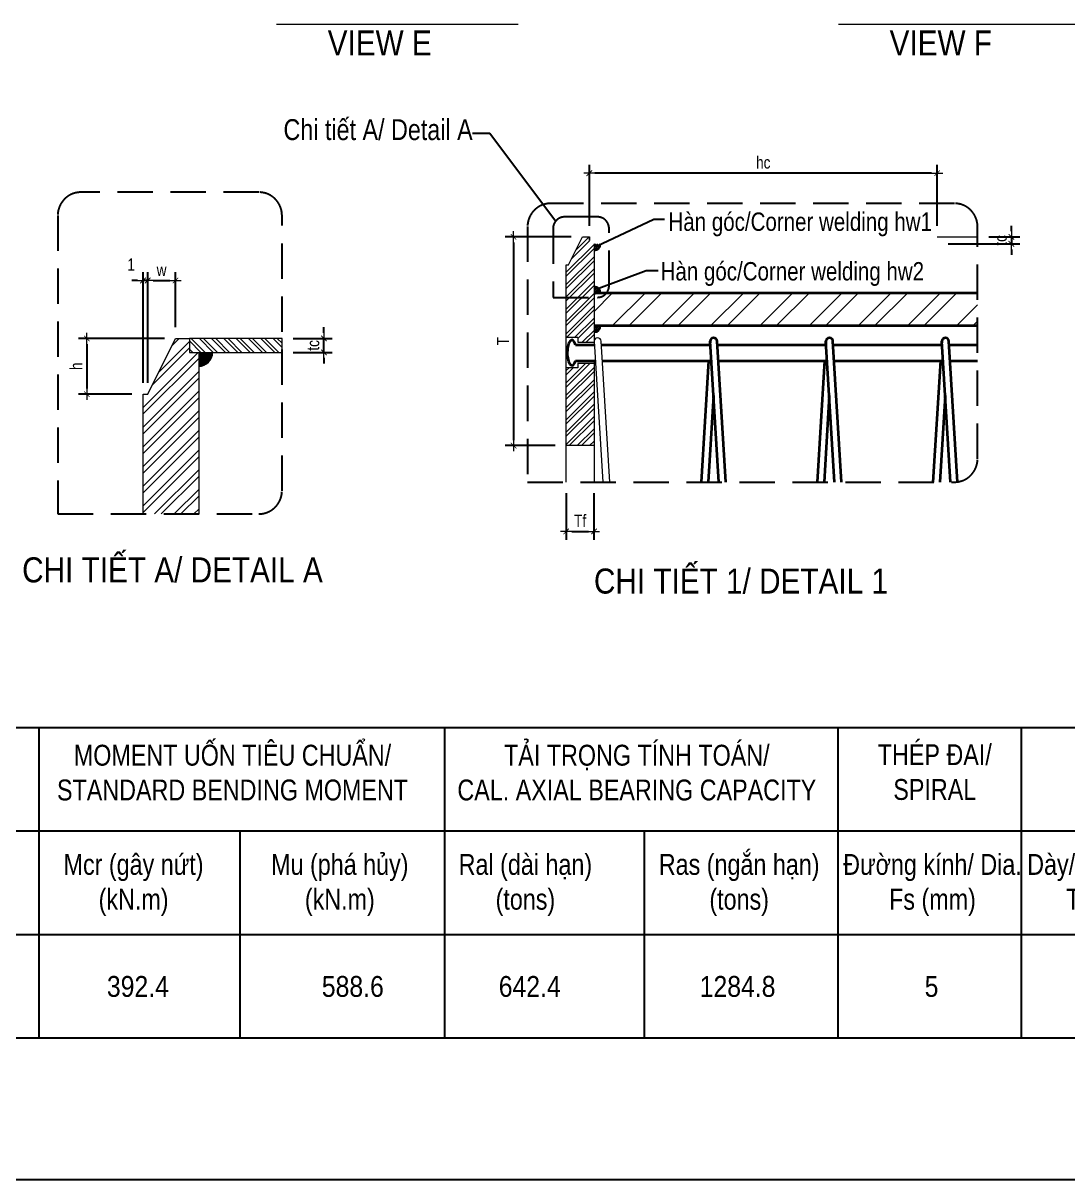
# Model space of a CAD drawing. Header units: millimetres. Extents: x -2123450 to -961021, y -260876 to 649159.
# Drawn here: x -1622988 to -1604211, y -25068 to -4284 of the extents above; entities that cross this region are included whole.
import ezdxf
from ezdxf.enums import TextEntityAlignment as Align

# ---------------------------------------------------------------- set-up
doc = ezdxf.new("R2010")
doc.units = ezdxf.units.MM
doc.header["$LTSCALE"] = 1000
doc.header["$MEASUREMENT"] = 0
doc.header["$PDMODE"] = 66
doc.linetypes.add('HIDDEN2', pattern=[4.7625, 3.175, -1.5875])
doc.layers.get('0').update_dxf_attribs({"linetype": 'CONTINUOUS'})
doc.layers.get('DEFPOINTS').update_dxf_attribs({"linetype": 'CONTINUOUS'})
for name, color, linetype, lineweight in [('4.DIM-F', 1, 'CONTINUOUS', 15), ('NDC_S_CONTINUOUS', 3, 'CONTINUOUS', 20), ('NDC_S_DIM', 1, 'CONTINUOUS', 9), ('NDC_S_HATCH MATERIAL', 8, 'CONTINUOUS', 13), ('NDC_S_REBAR', 4, 'CONTINUOUS', 35), ('NDC_S_VN TEXT', 7, 'CONTINUOUS', 9), ('netmanh', 6, 'CONTINUOUS', 15)]:
    doc.layers.add(name, color=color, linetype=linetype, lineweight=lineweight)
doc.styles.add('NDC_ARIAL', font='arial.ttf', dxfattribs={"width": 0.8})
doc.dimstyles.new('DIM', dxfattribs={"dimtxt": 0.03, "dimasz": 0.035, "dimexe": 0.03, "dimexo": 0.03, "dimgap": 0.005, "dimtad": 1, "dimdec": 0, "dimlfac": 10000, "dimzin": 0, "dimdsep": 46, "dimtxsty": 'NDC_ARIAL', "dimblk": 'DOTSMALL', "dimcen": 0.05, "dimclrd": 1, "dimclre": 1, "dimadec": 0, "dimazin": 0, "dimtfac": 1, "dimtdec": 0, "dimtofl": 0, "dimtmove": 0, "dimatfit": 3, "dimfxl": 0.03, "dimtolj": 1, "dimtzin": 0, "dimarcsym": 0})
doc.dimstyles.new('NDC_1-100', dxfattribs={"dimscale": 100, "dimtxt": 2.2, "dimasz": 1, "dimexe": 1.5, "dimexo": 2, "dimgap": 0.8, "dimtad": 1, "dimdec": 0, "dimdsep": 46, "dimtxsty": 'NDC_ARIAL', "dimblk": 'DIMMARK', "dimcen": 49999.938995, "dimdle": 1.5, "dimclrd": 1, "dimclre": 1, "dimclrt": 3, "dimadec": 0, "dimazin": 0, "dimtfac": 1, "dimtdec": 0, "dimtix": 1, "dimtmove": 2, "dimatfit": 3, "dimfxl": 1, "dimarcsym": 0})

# ---------------------------------------------------------------- blocks, each defined once
blk = doc.blocks.new('DIMMARK')
at = {"layer": 'NDC_S_DIM', "color": 1}
blk.add_line((-1.5, 0), (1, 0), dxfattribs=at)
at = {"layer": 'NDC_S_DIM', "color": 2, "const_width": 0.15}
blk.add_lwpolyline([(-0.5, -0.5), (0.5, 0.5)], dxfattribs=at)
blk = doc.blocks.new('*D472')
at = {"layer": 'DEFPOINTS', "color": 0, "transparency": 16777216}
for p in [(-1618335, -9950), (-1617582, -9950), (-1618335, -10200)]:
    blk.add_point(p, dxfattribs=at)
at = {"layer": 'NDC_S_DIM', "color": 1, "lineweight": -2, "transparency": 16777216}
for p, q in [((-1617582, -9850), (-1617582, -9750)), ((-1618135, -9950), (-1617432, -9950)), ((-1617582, -10200), (-1617582, -9950)), ((-1618135, -10200), (-1617432, -10200)), ((-1617582, -10300), (-1617582, -10400))]:
    blk.add_line(p, q, dxfattribs=at)
at = {"layer": 'NDC_S_DIM', "color": 1, "lineweight": -2, "transparency": 16777216, "xscale": 100, "yscale": 100, "zscale": 100}
for p, rotation in [((-1617582, -9950), 270), ((-1617582, -10200), 90)]:
    blk.add_blockref('DIMMARK', p, dxfattribs=dict(at, rotation=rotation))
at = {"layer": 'NDC_S_DIM', "color": 3, "transparency": 16777216, "insert": (-1617774, -10075), "char_height": 220, "attachment_point": 5, "rotation": 90, "style": 'NDC_ARIAL'}
blk.add_mtext('tc', dxfattribs=at)
blk = doc.blocks.new('*D473')
at = {"layer": 'DEFPOINTS', "color": 0, "transparency": 16777216}
for p in [(-1620832, -8909), (-1620832, -10950), (-1620749, -10950)]:
    blk.add_point(p, dxfattribs=at)
at = {"layer": 'NDC_S_DIM', "color": 1, "lineweight": -2, "transparency": 16777216}
for p, q in [((-1620932, -8909), (-1621032, -8909)), ((-1620832, -10750), (-1620832, -8759)), ((-1620749, -8909), (-1620832, -8909)), ((-1620749, -10750), (-1620749, -8759)), ((-1620649, -8909), (-1620549, -8909))]:
    blk.add_line(p, q, dxfattribs=at)
at = {"layer": 'NDC_S_DIM', "color": 1, "lineweight": -2, "transparency": 16777216, "xscale": 100, "yscale": 100, "zscale": 100}
blk.add_blockref('DIMMARK', (-1620832, -8909), dxfattribs=at)
at = {"layer": 'NDC_S_DIM', "color": 1, "lineweight": -2, "transparency": 16777216, "xscale": 100, "yscale": 100, "zscale": 100, "rotation": 180}
blk.add_blockref('DIMMARK', (-1620749, -8909), dxfattribs=at)
at = {"layer": 'NDC_S_DIM', "color": 3, "transparency": 16777216, "insert": (-1621047, -8623), "char_height": 220, "attachment_point": 5, "style": 'NDC_ARIAL'}
blk.add_mtext('1', dxfattribs=at)
blk = doc.blocks.new('*D474')
at = {"layer": 'DEFPOINTS', "color": 0, "transparency": 16777216}
for p in [(-1620249, -8909), (-1620249, -9950), (-1620749, -10950)]:
    blk.add_point(p, dxfattribs=at)
at = {"layer": 'NDC_S_DIM', "color": 1, "lineweight": -2, "transparency": 16777216}
for p, q in [((-1620749, -10750), (-1620749, -8759)), ((-1620649, -8909), (-1620349, -8909)), ((-1620249, -9750), (-1620249, -8759))]:
    blk.add_line(p, q, dxfattribs=at)
at = {"layer": 'NDC_S_DIM', "color": 1, "lineweight": -2, "transparency": 16777216, "xscale": 100, "yscale": 100, "zscale": 100, "rotation": 180}
blk.add_blockref('DIMMARK', (-1620749, -8909), dxfattribs=at)
at = {"layer": 'NDC_S_DIM', "color": 1, "lineweight": -2, "transparency": 16777216, "xscale": 100, "yscale": 100, "zscale": 100}
blk.add_blockref('DIMMARK', (-1620249, -8909), dxfattribs=at)
at = {"layer": 'NDC_S_DIM', "color": 3, "transparency": 16777216, "insert": (-1620499, -8719), "char_height": 220, "attachment_point": 5, "style": 'NDC_ARIAL'}
blk.add_mtext('w', dxfattribs=at)
blk = doc.blocks.new('*D475')
at = {"layer": 'DEFPOINTS', "color": 0, "transparency": 16777216}
for p in [(-1620249, -9950), (-1621843, -10950), (-1620832, -10950)]:
    blk.add_point(p, dxfattribs=at)
at = {"layer": 'NDC_S_DIM', "color": 1, "lineweight": -2, "transparency": 16777216}
for p, q in [((-1620449, -9950), (-1621993, -9950)), ((-1621843, -10050), (-1621843, -10850)), ((-1621032, -10950), (-1621993, -10950))]:
    blk.add_line(p, q, dxfattribs=at)
at = {"layer": 'NDC_S_DIM', "color": 1, "lineweight": -2, "transparency": 16777216, "xscale": 100, "yscale": 100, "zscale": 100}
for p, rotation in [((-1621843, -9950), 90), ((-1621843, -10950), 270)]:
    blk.add_blockref('DIMMARK', p, dxfattribs=dict(at, rotation=rotation))
at = {"layer": 'NDC_S_DIM', "color": 3, "transparency": 16777216, "insert": (-1622033, -10450), "char_height": 220, "attachment_point": 5, "rotation": 90, "style": 'NDC_ARIAL'}
blk.add_mtext('h', dxfattribs=at)
blk = doc.blocks.new('*D465')
at = {"layer": 'DEFPOINTS', "color": 0, "transparency": 16777216}
for p in [(-1612811, -6981), (-1612811, -8125), (-1606561, -8125)]:
    blk.add_point(p, dxfattribs=at)
at = {"layer": 'NDC_S_DIM', "color": 1, "lineweight": -2, "transparency": 16777216}
for p, q in [((-1612811, -7925), (-1612811, -6831)), ((-1606561, -7925), (-1606561, -6831)), ((-1606661, -6981), (-1612711, -6981))]:
    blk.add_line(p, q, dxfattribs=at)
at = {"layer": 'NDC_S_DIM', "color": 1, "lineweight": -2, "transparency": 16777216, "xscale": 100, "yscale": 100, "zscale": 100, "rotation": 180}
blk.add_blockref('DIMMARK', (-1612811, -6981), dxfattribs=at)
at = {"layer": 'NDC_S_DIM', "color": 1, "lineweight": -2, "transparency": 16777216, "xscale": 100, "yscale": 100, "zscale": 100}
blk.add_blockref('DIMMARK', (-1606561, -6981), dxfattribs=at)
at = {"layer": 'NDC_S_DIM', "color": 3, "transparency": 16777216, "insert": (-1609686, -6789), "char_height": 220, "attachment_point": 5, "style": 'NDC_ARIAL'}
blk.add_mtext('hc', dxfattribs=at)
blk = doc.blocks.new('*D466')
at = {"layer": 'DEFPOINTS', "color": 0, "transparency": 16777216}
for p in [(-1606561, -8250), (-1605834, -8125), (-1605227, -8250)]:
    blk.add_point(p, dxfattribs=at)
at = {"layer": 'NDC_S_DIM', "color": 1, "lineweight": -2, "transparency": 16777216}
for p, q in [((-1605227, -8025), (-1605227, -7925)), ((-1606361, -8250), (-1605077, -8250)), ((-1605634, -8125), (-1605077, -8125)), ((-1605227, -8125), (-1605227, -8250)), ((-1605227, -8350), (-1605227, -8450))]:
    blk.add_line(p, q, dxfattribs=at)
at = {"layer": 'NDC_S_DIM', "color": 1, "lineweight": -2, "transparency": 16777216, "xscale": 100, "yscale": 100, "zscale": 100}
for p, rotation in [((-1605227, -8125), 270), ((-1605227, -8250), 90)]:
    blk.add_blockref('DIMMARK', p, dxfattribs=dict(at, rotation=rotation))
at = {"layer": 'NDC_S_DIM', "color": 3, "transparency": 16777216, "insert": (-1605419, -8187), "char_height": 220, "attachment_point": 5, "rotation": 90, "style": 'NDC_ARIAL'}
blk.add_mtext('tc', dxfattribs=at)
blk = doc.blocks.new('*D525')
at = {"layer": 'DEFPOINTS', "color": 0, "transparency": 16777216}
for p in [(-1613228, -12530), (-1612728, -12530), (-1612728, -13417)]:
    blk.add_point(p, dxfattribs=at)
at = {"layer": 'NDC_S_DIM', "color": 1, "lineweight": -2, "transparency": 16777216}
for p, q in [((-1613228, -12730), (-1613228, -13567)), ((-1612728, -12730), (-1612728, -13567)), ((-1613128, -13417), (-1612828, -13417))]:
    blk.add_line(p, q, dxfattribs=at)
at = {"layer": 'NDC_S_DIM', "color": 1, "lineweight": -2, "transparency": 16777216, "xscale": 100, "yscale": 100, "zscale": 100, "rotation": 180}
blk.add_blockref('DIMMARK', (-1613228, -13417), dxfattribs=at)
at = {"layer": 'NDC_S_DIM', "color": 1, "lineweight": -2, "transparency": 16777216, "xscale": 100, "yscale": 100, "zscale": 100}
blk.add_blockref('DIMMARK', (-1612728, -13417), dxfattribs=at)
at = {"layer": 'NDC_S_DIM', "color": 3, "transparency": 16777216, "insert": (-1612978, -13225), "char_height": 220, "attachment_point": 5, "style": 'NDC_ARIAL'}
blk.add_mtext('Tf', dxfattribs=at)
blk = doc.blocks.new('*D526')
at = {"layer": 'DEFPOINTS', "color": 0, "transparency": 16777216}
for p in [(-1612936, -8125), (-1614174, -11875), (-1613228, -11875)]:
    blk.add_point(p, dxfattribs=at)
at = {"layer": 'NDC_S_DIM', "color": 1, "lineweight": -2, "transparency": 16777216}
for p, q in [((-1613136, -8125), (-1614324, -8125)), ((-1614174, -8225), (-1614174, -11775)), ((-1613428, -11875), (-1614324, -11875))]:
    blk.add_line(p, q, dxfattribs=at)
at = {"layer": 'NDC_S_DIM', "color": 1, "lineweight": -2, "transparency": 16777216, "xscale": 100, "yscale": 100, "zscale": 100}
for p, rotation in [((-1614174, -8125), 90), ((-1614174, -11875), 270)]:
    blk.add_blockref('DIMMARK', p, dxfattribs=dict(at, rotation=rotation))
at = {"layer": 'NDC_S_DIM', "color": 3, "transparency": 16777216, "insert": (-1614364, -10000), "char_height": 220, "attachment_point": 5, "rotation": 90, "style": 'NDC_ARIAL'}
blk.add_mtext('T', dxfattribs=at)
blk = doc.blocks.new('_DotSmall')
at = {"color": 0, "linetype": 'ByBlock', "lineweight": 9, "const_width": 0.5}
blk.add_lwpolyline([(-0.0625, 0, 1), (0.0625, 0, 1)], format="xyb", close=True, dxfattribs=at)

msp = doc.modelspace()

# ---------------------------------------------------------------- hatches: boundary and pattern name
at = {"layer": 'NDC_S_HATCH MATERIAL'}
h = msp.add_hatch(dxfattribs=at)
h.set_pattern_fill('ANSI32', color=256, scale=416.666667)
h.set_pattern_definition([(45, (-3220705.44, 620650.48), (-110.485435, 110.485435), []), (45, (-3220631.78, 620650.48), (-110.485435, 110.485435), [])])
h.paths.add_polyline_path([(-1612727.78, -10393.69), (-1613019.45, -10393.69), (-1613019.45, -10477.03), (-1613227.78, -10477.03), (-1613227.78, -11874.94), (-1612727.78, -11874.94)])
h.paths.add_polyline_path([(-1613227.78, -9935.36), (-1613019.45, -9935.36), (-1613019.45, -10018.69), (-1612727.78, -10018.69), (-1612727.78, -8249.94), (-1612811.11, -8249.94), (-1612811.11, -8124.94), (-1612936.11, -8124.94), (-1613186.11, -8624.94), (-1613227.78, -8624.94)])
h = msp.add_hatch(dxfattribs=at)
h.set_pattern_fill('ANSI37', color=256, scale=208.333333)
h.set_pattern_definition([(45, (-1971340.815, -238839.367), (-18.4142391, 18.4142391), []), (135, (-1971340.815, -238839.367), (-18.4142391, -18.4142391), [])])
edge = h.paths.add_edge_path()
edge.add_line((-1612602.78, -8249.94), (-1612727.78, -8249.94))
edge.add_line((-1612727.78, -8249.94), (-1612727.78, -8374.94))
edge.add_arc((-1612727.78, -8249.94), 125, 270, 360)
h = msp.add_hatch(dxfattribs=at)
h.set_pattern_fill('ANSI37', color=256, scale=208.333333)
h.set_pattern_definition([(45, (-2072171.43, -601560.856), (-18.4142391, 18.4142391), []), (135, (-2072171.43, -601560.856), (-18.4142391, -18.4142391), [])])
h.paths.add_polyline_path([(-1612727.78, -9010.64), (-1612727.78, -9135.64), (-1612602.78, -9135.64, 0.41421356)])
h = msp.add_hatch(dxfattribs=at)
h.set_pattern_fill('ANSI32', color=256, scale=1666.666667)
h.set_pattern_definition([(45, (-1259750.46, -3558.7), (-441.9417, 441.9417), []), (45, (-1259455.8, -3558.7), (-441.9417, 441.9417), [])])
h.paths.add_polyline_path([(-1605833.96, -9135.64), (-1612727.78, -9135.64), (-1612727.78, -9718.98), (-1605833.96, -9718.98)])
h = msp.add_hatch(dxfattribs=at)
h.set_pattern_fill('ANSI37', color=256, scale=208.333333)
h.set_pattern_definition([(45, (-2072171.43, -602144.19), (-18.4142391, 18.4142391), []), (135, (-2072171.43, -602144.19), (-18.4142391, -18.4142391), [])])
h.paths.add_polyline_path([(-1612727.78, -9843.98), (-1612727.78, -9718.98), (-1612602.78, -9718.98, -0.41421356)])
h = msp.add_hatch(dxfattribs=at)
h.set_pattern_fill('ANSI32', color=256, scale=666.666667)
h.set_pattern_definition([(45, (-1690760.65, -135565.17), (-176.7767, 176.7767), []), (45, (-1690642.8, -135565.17), (-176.7767, 176.7767), [])])
h.paths.add_polyline_path([(-1619831.97, -10200.42), (-1619998.63, -10200.42), (-1619998.63, -9950.42), (-1620248.63, -9950.42), (-1620748.63, -10950.42), (-1620831.97, -10950.42), (-1620831.97, -13102.5), (-1619831.97, -13102.5)])
h = msp.add_hatch(dxfattribs=at)
h.set_pattern_fill('ANSI32', color=256, scale=416.666667, angle=90)
h.set_pattern_definition([(135, (-1757413.9, -181053.78), (-110.48543, -110.48543), []), (135, (-1757413.9, -180980.12), (-110.48543, -110.48543), [])])
h.paths.add_polyline_path([(-1619998.63, -9950.42), (-1619998.63, -10200.42), (-1618334.88, -10200.42), (-1618334.88, -9950.42)])
h = msp.add_hatch(color=256, dxfattribs=at)
h.dxf.hatch_style = 1
edge = h.paths.add_edge_path()
edge.add_line((-1619581.97, -10200.42), (-1619831.97, -10200.42))
edge.add_line((-1619831.97, -10200.42), (-1619831.97, -10450.42))
edge.add_arc((-1619831.97, -10200.42), 250, 270, 360)

# ---------------------------------------------------------------- linework, layer by layer
for p, q in [((-1637035.68, -16937.46), (-1584588.72, -16937.46)), ((-1622707.59, -16937.46), (-1622707.59, -22517.82)), ((-1615416.62, -16937.46), (-1615416.62, -22517.82)), ((-1608344.25, -16937.46), (-1608344.25, -22517.82)), ((-1605051.23, -16937.46), (-1605051.23, -22517.82)), ((-1637035.68, -18797.58), (-1584588.72, -18797.58)), ((-1619093.97, -18797.58), (-1619093.97, -22517.82)), ((-1611827.24, -18797.58), (-1611827.24, -22517.82)), ((-1629297.7, -20657.7), (-1584588.72, -20657.7)), ((-1637035.68, -22517.82), (-1584588.72, -22517.82))]:
    msp.add_line(p, q)
at = {"linetype": 'HIDDEN2', "ltscale": 0.2}
for points in [[(-1622365.75, -13102.5), (-1618751.55, -13102.5, 0.41421356), (-1618334.88, -12685.83), (-1618334.88, -7739.69, 0.41421356), (-1618751.55, -7323.02), (-1621949.08, -7323.02, 0.41421356), (-1622365.75, -7739.69)], [(-1606250.62, -7523.95), (-1613506.33, -7523.95, 0.41421356), (-1613923, -7940.62), (-1613923, -12530.08), (-1606250.62, -12530.08, 0.41421356), (-1605833.96, -12113.41), (-1605833.96, -7940.62, 0.41421356)], [(-1613464.53, -9211.28), (-1612665.15, -9211.28, 0.41421356), (-1612456.81, -9002.95), (-1612456.81, -7974.74, 0.41421356), (-1612665.15, -7766.41), (-1613256.2, -7766.41, 0.41421356), (-1613464.53, -7974.74)]]:
    msp.add_lwpolyline(points, format="xyb", close=True, dxfattribs=at)
at = {"layer": '4.DIM-F'}
for p, q in [((-1618433.58, -4300.41), (-1614093.59, -4300.41)), ((-1608334.89, -4300.41), (-1604051.63, -4300.41))]:
    msp.add_line(p, q, dxfattribs=at)
at = {"layer": 'DEFPOINTS'}
msp.add_lwpolyline([(-1698138.72, 64032.18), (-1571988.72, 64032.18), (-1571988.72, -25067.82), (-1698138.72, -25067.82)], close=True, dxfattribs=at)
at = {"layer": 'NDC_S_CONTINUOUS'}
for p, q in [((-1612811.11, -8187.44), (-1612811.11, -8124.94)), ((-1612727.78, -8249.94), (-1612727.78, -10062.44)), ((-1606561.11, -8124.94), (-1605833.96, -8124.94)), ((-1613019.45, -9935.36), (-1613227.78, -9935.36)), ((-1613019.45, -9935.36), (-1613019.45, -10018.69)), ((-1613019.45, -10018.69), (-1612727.78, -10018.69)), ((-1612727.78, -10354.11), (-1612727.78, -12530.08)), ((-1613019.45, -10477.03), (-1613227.78, -10477.03)), ((-1613019.45, -10393.69), (-1613019.45, -10477.03)), ((-1613019.45, -10393.69), (-1612727.78, -10393.69)), ((-1612727.78, -11874.94), (-1613227.78, -11874.94))]:
    msp.add_line(p, q, dxfattribs=at)
for points in [[(-1613227.78, -12530.08), (-1613227.78, -8624.94), (-1613186.11, -8624.94), (-1612936.11, -8124.94), (-1612811.11, -8124.94), (-1612811.11, -8187.44)], [(-1620831.97, -13102.5), (-1620831.97, -10950.42), (-1620748.63, -10950.42), (-1620248.63, -9950.42), (-1619998.63, -9950.42), (-1619998.63, -10200.42), (-1619831.97, -10200.42), (-1619831.97, -13102.5)]]:
    msp.add_lwpolyline(points, dxfattribs=at)
msp.add_lwpolyline([(-1619998.63, -10200.42), (-1618334.88, -10200.42), (-1618334.88, -9950.42), (-1619998.63, -9950.42)], close=True, dxfattribs=at)
msp.add_arc((-1612727.78, -8249.94), 125, 270, 0, dxfattribs=at)
at = {"layer": 'NDC_S_HATCH MATERIAL'}
msp.add_lwpolyline([(-1612444.49, -12530.08), (-1612599.9, -9999.99, 0.99812057), (-1612725.14, -9999.99), (-1612569.73, -12530.08)], format="xyb", dxfattribs=at)
for centre, start, end in [((-1612727.78, -9135.64), 0, 90), ((-1612727.78, -9718.98), 270, 0)]:
    msp.add_arc(centre, 125, start, end, dxfattribs=at)
at = {"layer": 'NDC_S_REBAR'}
for p, q in [((-1613061.11, -10062.44), (-1612727.54, -10062.44)), ((-1612596.07, -10062.44), (-1610637.97, -10062.44)), ((-1610641.81, -9999.99), (-1610646.61, -10062.44)), ((-1610486.4, -12530.08), (-1610641.81, -9999.99)), ((-1610361.16, -12530.08), (-1610516.57, -9999.99)), ((-1610512.73, -10062.44), (-1608554.64, -10062.44)), ((-1608558.47, -9999.99), (-1608563.28, -10062.44)), ((-1608403.06, -12530.08), (-1608558.47, -9999.99)), ((-1608277.83, -12530.08), (-1608433.24, -9999.99)), ((-1608429.4, -10062.44), (-1606561.11, -10062.44)), ((-1606561.11, -10062.44), (-1606471.3, -10062.44)), ((-1606475.14, -9999.99), (-1606479.95, -10062.44)), ((-1606319.73, -12530.08), (-1606475.14, -9999.99)), ((-1606194.49, -12530.08), (-1606349.9, -9999.99)), ((-1606346.07, -10062.44), (-1605833.96, -10062.44)), ((-1613061.11, -10354.11), (-1612703.39, -10354.11)), ((-1612578.15, -10354.11), (-1610620.05, -10354.11)), ((-1610669.06, -10354.11), (-1610802.72, -12530.08)), ((-1610494.82, -10354.11), (-1608536.72, -10354.11)), ((-1608585.72, -10354.11), (-1608719.38, -12530.08)), ((-1608411.49, -10354.11), (-1606561.11, -10354.11)), ((-1606502.39, -10354.11), (-1606636.05, -12530.08)), ((-1606561.11, -10354.11), (-1606453.39, -10354.11)), ((-1606328.15, -10354.11), (-1605833.96, -10354.11)), ((-1610581.94, -10974.64), (-1610677.48, -12530.08)), ((-1608498.6, -10974.64), (-1608594.15, -12530.08)), ((-1606415.27, -10974.64), (-1606510.81, -12530.08))]:
    msp.add_line(p, q, dxfattribs=at)
for points in [[(-1605833.96, -9135.64), (-1612727.78, -9135.64)], [(-1612727.78, -9718.98), (-1605833.96, -9718.98)]]:
    msp.add_lwpolyline(points, dxfattribs=at)
for centre in [(-1610579.31, -9999.99), (-1608495.97, -9999.99), (-1606412.64, -9999.99)]:
    msp.add_arc(centre, 62.5, 0, 180, dxfattribs=at)
msp.add_ellipse((-1613124.73, -10206.19), major_axis=(0, 229), ratio=0.36390241, start_param=5.39102476, end_param=10.29333761, dxfattribs=at)
at = {"layer": 'netmanh'}
msp.add_arc((-1619831.97, -10200.42), 250, 270, 0, dxfattribs=at)

# ---------------------------------------------------------------- texts
at = {"layer": 'NDC_S_VN TEXT', "lineweight": 70, "style": 'NDC_ARIAL', "width": 0.85}
for s, p in [('VIEW E', (-1617514.02, -4864.91)), ('VIEW F', (-1607415.34, -4864.91))]:
    msp.add_text(s, height=450, dxfattribs=at).set_placement(p)
at = {"layer": 'NDC_S_VN TEXT', "style": 'NDC_ARIAL', "width": 0.8}
for s, p in [('Hàn góc/Corner welding hw1', (-1611389.23, -8016.25)), ('Hàn góc/Corner welding hw2', (-1611530.95, -8907.81))]:
    msp.add_text(s, height=330, dxfattribs=at).set_placement(p)
at = {"layer": 'NDC_S_VN TEXT', "lineweight": 70, "style": 'NDC_ARIAL', "width": 0.85}
for s, p in [('CHI TIẾT A/ DETAIL A', (-1620303.67, -14332.86)), ('CHI TIẾT 1/ DETAIL 1', (-1610086.81, -14533.79))]:
    msp.add_text(s, height=450, dxfattribs=at).set_placement(p, align=Align.CENTER)
at = {"layer": 'NDC_S_VN TEXT', "style": 'NDC_ARIAL', "width": 0.85}
for s, p in [('392.4', (-1620924.7, -21779.73)), ('588.6', (-1617062.32, -21779.73)), ('642.4', (-1613882.97, -21779.73)), ('1284.8', (-1610147.21, -21779.73)), ('5', (-1606661.37, -21779.73))]:
    msp.add_text(s, height=375, dxfattribs=at).set_placement(p, align=Align.CENTER)
at = {"layer": 'NDC_S_VN TEXT', "insert": (-1614908.43, -6390.66), "char_height": 375, "attachment_point": 9, "style": 'NDC_ARIAL'}
msp.add_mtext('{\\fArial|b0|i0|c0|p34;Chi tiết A/ Detail A}', dxfattribs=at)
at = {"layer": 'NDC_S_VN TEXT', "char_height": 375, "attachment_point": 2, "style": 'NDC_ARIAL'}
for s, width, insert in [('MOMENT UỐN TIÊU CHUẨN/ STANDARD BENDING MOMENT', 7590.2044, (-1619224.65, -17250.12)), ('TẢI TRỌNG TÍNH TOÁN/\\PCAL. AXIAL BEARING CAPACITY', 7645.1428, (-1611957.91, -17250.12)), ('THÉP ĐAI/ SPIRAL', 3315.9246, (-1606603.2, -17240.83)), ('Ras (ngắn hạn)\\P(tons)', 3615.3643, (-1610118.79, -19212.59)), ('Mcr (gây nứt)\\P(kN.m)', 3602.3164, (-1621002.64, -19212.59)), ('Mu (phá hủy)\\P(kN.m)', 2755.2997, (-1617296.01, -19212.59)), ('Ral (dài hạn)\\P(tons)', 3552.2474, (-1613960.9, -19212.59)), ('Đường kính/ Dia. Fs (mm)', 3521.7925, (-1606644.63, -19212.59)), ('Dày/ Thickness Tf (mm)', 3146.0894, (-1603509.95, -19212.59))]:
    msp.add_mtext_dynamic_manual_height_columns(s, width=width, gutter_width=0.37, heights=[0], dxfattribs=dict(at, insert=insert))

# ---------------------------------------------------------------- dimensions: what is measured, and where the dimension line sits
at = {"layer": 'NDC_S_DIM'}
for base, p1, p2, text, picture, middle in [((-1612811.11, -6981.01), (-1606561.11, -8124.94), (-1612811.11, -8124.94), 'hc', '*D465', (-1609686.11, -6789.21)), ((-1620248.63, -8909.03), (-1620748.63, -10950.42), (-1620248.63, -9950.42), 'w', '*D474', (-1620498.63, -8719.03)), ((-1612727.78, -13417.35), (-1613227.78, -12530.08), (-1612727.78, -12530.08), 'Tf', '*D525', (-1612977.78, -13225.48))]:
    dim = msp.add_linear_dim(base=base, p1=p1, p2=p2, text=text, dimstyle='NDC_1-100', dxfattribs=at)
    dim.commit()
    dim.dimension.update_dxf_attribs({"geometry": picture, "text_midpoint": middle})
for base, p1, p2, text, picture, middle in [((-1614174.41, -11874.94), (-1612936.11, -8124.94), (-1613227.78, -11874.94), 'T', '*D526', (-1614364.41, -9999.94)), ((-1605227.15, -8249.94), (-1605833.96, -8124.94), (-1606561.11, -8249.94), 'tc', '*D466', (-1605418.95, -8187.44)), ((-1617581.93, -9950.42), (-1618334.88, -10200.42), (-1618334.88, -9950.42), 'tc', '*D472', (-1617773.73, -10075.42)), ((-1621843.44, -10950.42), (-1620248.63, -9950.42), (-1620831.97, -10950.42), 'h', '*D475', (-1622033.44, -10450.42))]:
    dim = msp.add_linear_dim(base=base, p1=p1, p2=p2, angle=90, text=text, dimstyle='NDC_1-100', dxfattribs=at)
    dim.commit()
    dim.dimension.update_dxf_attribs({"geometry": picture, "text_midpoint": middle})
dim = msp.add_linear_dim(base=(-1620831.97, -8909.03), p1=(-1620748.63, -10950.42), p2=(-1620831.97, -10950.42), text='1', dimstyle='NDC_1-100', dxfattribs=at)
dim.commit()
dim.dimension.update_dxf_attribs({"geometry": '*D473', "text_midpoint": (-1621047.28, -8623.35), "dimtype": 160})

# ---------------------------------------------------------------- leaders
at = {"layer": 'NDC_S_DIM', "annotation_type": 0, "has_hookline": 1, "hookline_direction": 1, "text_width": 3380.42}
msp.add_leader([(-1613418.62, -7844.28), (-1614601.71, -6265.66), (-1614908.42, -6265.66)], dimstyle='DIM', override={"dimgap": 0.005, "dimtad": 0}, dxfattribs=at)
at = {"layer": 'NDC_S_DIM'}
for points in [[(-1612683.58, -8294.14), (-1611654.08, -7805.62), (-1611460.79, -7805.62)], [(-1612639.39, -9047.25), (-1611788.77, -8730.78), (-1611575.33, -8730.78)]]:
    msp.add_leader(points, dimstyle='DIM', override={"dimgap": 0.005, "dimtad": 0}, dxfattribs=at)

doc.saveas('drawing.dxf')
